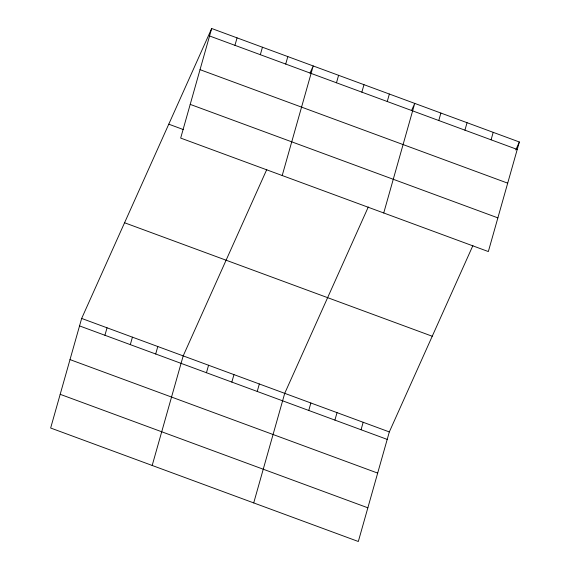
<?xml version="1.0" encoding="UTF-8"?>
<svg xmlns="http://www.w3.org/2000/svg" width="570" height="570" viewBox="0 0 570 570"><rect width="100%" height="100%" fill="white"/><g stroke="black" fill="none" stroke-linecap="round" stroke-linejoin="round"><path stroke-width="0.85" d="M211.677 28.5L180.676 138.075L488.34 251.562L519.348 141.987L211.677 28.5L81.66 318.438L50.652 428.013L358.323 541.5L389.324 431.925L472.908 245.556M104.923 335.274L107.039 327.8M130.309 344.636L132.425 337.162M234.947 45.336L237.063 37.862M155.688 353.998L157.804 346.524M260.333 54.699L262.442 47.224M152.183 465.462L183.191 355.887L266.767 169.518M285.713 64.061L287.829 56.587M206.454 372.723L208.57 365.249M282.207 175.524L313.208 65.949L309.995 73.124M231.84 382.085L233.957 374.611M336.478 82.785L338.594 75.311M257.22 391.447L259.336 383.973M361.857 92.155L363.974 84.674M253.714 502.911L284.722 393.336L368.298 206.967M387.244 101.517L389.36 94.043M308.755 410.457L310.871 402.983M383.731 212.981L414.739 103.405L411.526 110.58M334.911 420.104L337.027 412.63M438.779 120.526L440.895 113.052M361.059 429.751L363.176 422.277M464.928 130.174L467.044 122.692M491.084 139.814L493.2 132.34M515.772 149.96L519.348 141.987M209.568 35.974L517.232 149.461M200.027 69.668L507.699 183.155M190.209 104.381L497.874 217.868M168.77 124.182L183.512 129.618M124.566 222.756L432.231 336.243M81.66 318.438L389.324 431.925M79.544 325.912L387.215 439.399M70.01 359.606L377.675 473.093M60.185 394.319L367.857 507.806"/></g></svg>
